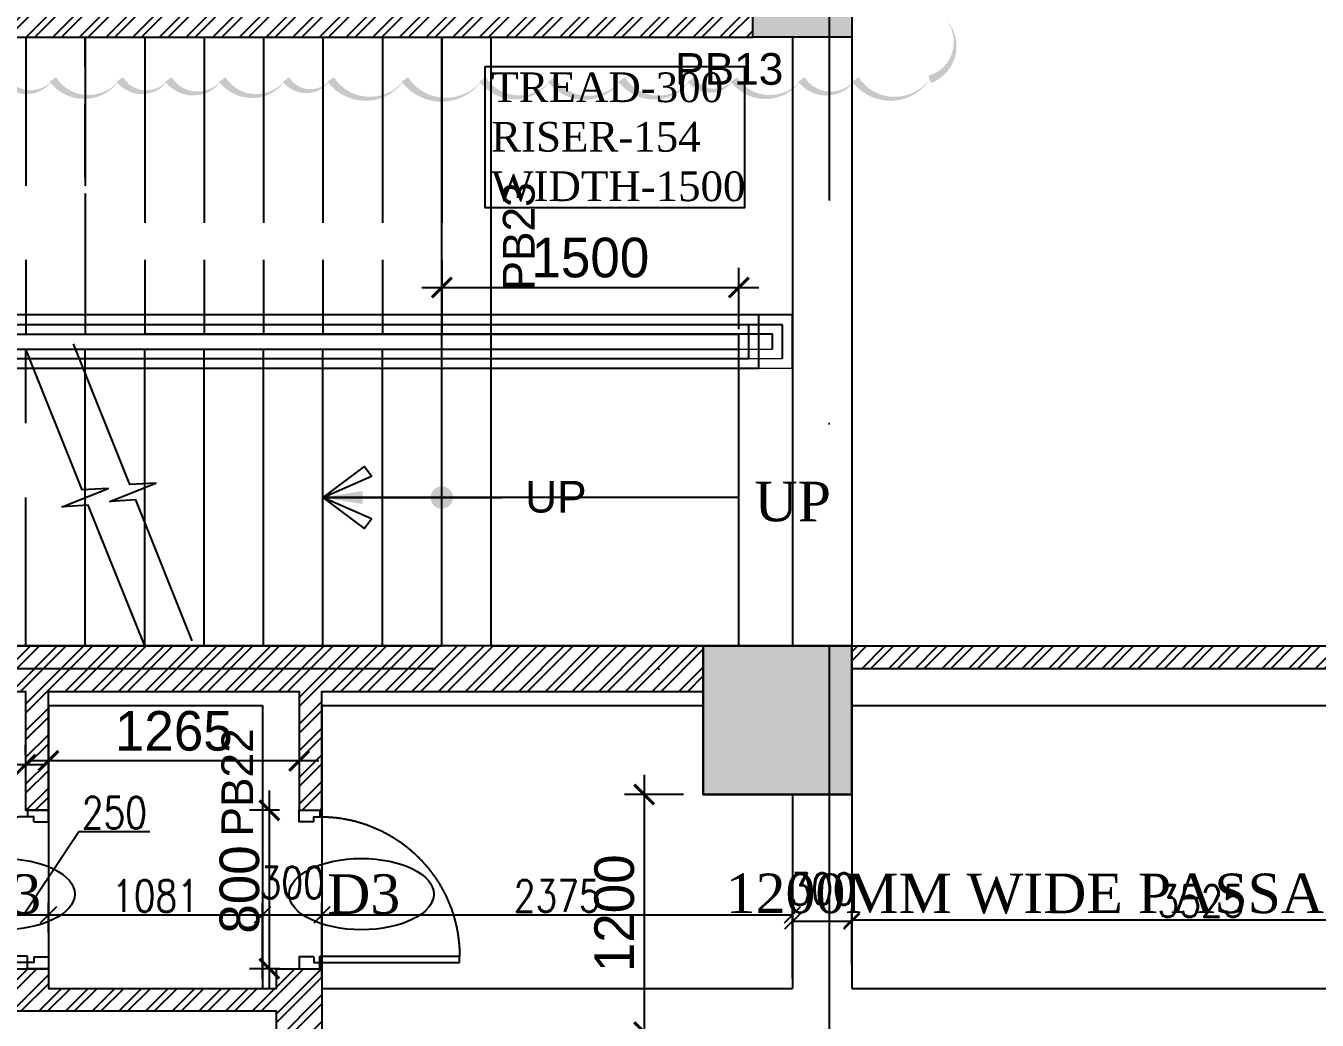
# Model space of a CAD drawing. Header units: millimetres. Extents: x 423806 to 486881, y 1786979 to 1831529.
# Drawn here: x 435061 to 441580, y 1802838 to 1807860 of the extents above; entities that cross this region are included whole.
import ezdxf

# ---------------------------------------------------------------- set-up
doc = ezdxf.new("R2010")
doc.units = ezdxf.units.MM
doc.header["$LTSCALE"] = 150
doc.header["$PDSIZE"] = 0.01
for name, pattern in [('240122--R0_INST_ FLOOR PLANS XREF$0$HIDDEN', [0.375, 0.25, -0.125]), ('DASHDOT', [1, 0.5, -0.25, 0, -0.25]), ('DASHDOTX2', [2, 1, -0.5, 0, -0.5]), ('DASHED', [0.75, 0.5, -0.25]), ('HIDDEN', [0.375, 0.25, -0.125])]:
    doc.linetypes.add(name, pattern=pattern)
doc.layers.get('0').update_dxf_attribs({"lineweight": 13})
for name, color, linetype in [('AD-COLUMNS', 41, 'Continuous'), ('AD-D&W TAG', 4, 'Continuous'), ('AD-DIM_CHECK', 7, 'Continuous'), ('AD-DOORS', 3, 'Continuous'), ('AD-GRID', 251, 'DASHDOTX2'), ('AD-HATCH_LIGHT', 8, 'Continuous'), ('AD-RAILING', 42, 'Continuous'), ('AD-STAIRCASE', 1, 'Continuous'), ('AD-WALL', 7, 'Continuous'), ('AD-WALL HATCH', 252, 'Continuous'), ('Revisions', 2, 'Continuous')]:
    doc.layers.add(name, color=color, linetype=linetype)
for name, color, linetype, lineweight in [('AD-REFERENCE LINE', 253, 'Continuous', 25), ('AD-TEXT', 7, 'Continuous', 25), ('BEAM HIDDEN', 8, 'DASHED', 25), ('BEAMS', 53, 'Continuous', 25), ('COL', 141, 'Continuous', 25), ('DIM', 7, 'Continuous', 13), ('filling', 254, 'Continuous', 0), ('GRID', 8, 'DASHDOT', 9), ('STEPS', 31, 'Continuous', 18), ('TEXT', 7, 'Continuous', 13)]:
    doc.layers.add(name, color=color, linetype=linetype, lineweight=lineweight)
doc.styles.add('240122--R0_INST_ FLOOR PLANS XREF$0$Scale M 200', font='times.ttf', dxfattribs={"height": 200})
doc.styles.add('Arial', font='arial.ttf')
doc.styles.add('RS', font='romans.shx', dxfattribs={"width": 0.8})
doc.dimstyles.new('D100', dxfattribs={"dimtxt": 160, "dimasz": 80, "dimexe": 60, "dimexo": 50, "dimgap": 15, "dimtad": 1, "dimdec": 0, "dimzin": 0, "dimdsep": 46, "dimtxsty": 'RS', "dimblk": 'OBLIQUE', "dimcen": 1, "dimclrd": 33, "dimclre": 33, "dimclrt": 7, "dimadec": 0, "dimazin": 0, "dimtfac": 1, "dimtdec": 0, "dimtmove": 2, "dimatfit": 3, "dimfxl": 125, "dimtolj": 1, "dimtzin": 0, "dimarcsym": 1})
doc.dimstyles.new('Scale 100', dxfattribs={"dimtxt": 200, "dimasz": 100, "dimexe": 100, "dimexo": 100, "dimgap": 50, "dimtad": 1, "dimdec": 0, "dimrnd": 5, "dimzin": 0, "dimdsep": 46, "dimtxsty": 'Standard', "dimblk": 'ARCHTICK', "dimcen": 0, "dimdle": 100, "dimclrd": 252, "dimclre": 252, "dimclrt": 256, "dimadec": 0, "dimazin": 0, "dimtfac": 1, "dimtdec": 0, "dimtofl": 0, "dimtmove": 1, "dimatfit": 3, "dimfxl": 0.18, "dimtolj": 1, "dimtzin": 0, "dimarcsym": 0})

# ---------------------------------------------------------------- blocks, each defined once
blk = doc.blocks.new('_Oblique')
at = {"color": 0, "linetype": 'ByBlock', "lineweight": -2}
blk.add_line((-0.5, -0.5), (0.5, 0.5), dxfattribs=at)
blk = doc.blocks.new('*D148')
at = {"layer": 'Defpoints', "color": 0, "transparency": 16777216}
for p in [(435175.2, 1803370.3), (435175.2, 1803230.8), (434925.2, 1803145.3)]:
    blk.add_point(p, dxfattribs=at)
at = {"layer": 'DIM', "color": 33, "lineweight": -2, "transparency": 16777216}
for p, q in [((435050.2, 1803370.3), (435328.8, 1803790.3)), ((435328.8, 1803790.3), (435687.9, 1803790.3)), ((434925.2, 1803195.3), (434925.2, 1803430.3)), ((435175.2, 1803280.8), (435175.2, 1803430.3)), ((434925.2, 1803370.3), (435175.2, 1803370.3))]:
    blk.add_line(p, q, dxfattribs=at)
at = {"layer": 'DIM', "color": 33, "lineweight": -2, "transparency": 16777216, "xscale": 80, "yscale": 80, "zscale": 80, "rotation": 180}
blk.add_blockref('_Oblique', (434925.2, 1803370.3), dxfattribs=at)
at = {"layer": 'DIM', "color": 33, "lineweight": -2, "transparency": 16777216, "xscale": 80, "yscale": 80, "zscale": 80}
blk.add_blockref('_Oblique', (435175.2, 1803370.3), dxfattribs=at)
at = {"layer": 'DIM', "color": 7, "transparency": 16777216, "insert": (435508.3, 1803885.3), "char_height": 160, "attachment_point": 5, "style": 'RS'}
blk.add_mtext('\\A1;250', dxfattribs=at)
blk = doc.blocks.new('*D149')
at = {"layer": 'Defpoints', "color": 0, "transparency": 16777216}
for p in [(436256.1, 1803370.3), (435175.2, 1803230.8), (436256.1, 1802997.9)]:
    blk.add_point(p, dxfattribs=at)
at = {"layer": 'DIM', "color": 33, "lineweight": -2, "transparency": 16777216}
for p, q in [((435175.2, 1803280.8), (435175.2, 1803430.3)), ((436256.1, 1803047.9), (436256.1, 1803430.3)), ((435175.2, 1803370.3), (436256.1, 1803370.3))]:
    blk.add_line(p, q, dxfattribs=at)
at = {"layer": 'DIM', "color": 33, "lineweight": -2, "transparency": 16777216, "xscale": 80, "yscale": 80, "zscale": 80, "rotation": 180}
blk.add_blockref('_Oblique', (435175.2, 1803370.3), dxfattribs=at)
at = {"layer": 'DIM', "color": 33, "lineweight": -2, "transparency": 16777216, "xscale": 80, "yscale": 80, "zscale": 80}
blk.add_blockref('_Oblique', (436256.1, 1803370.3), dxfattribs=at)
at = {"layer": 'DIM', "color": 7, "transparency": 16777216, "insert": (435715.7, 1803465.3), "char_height": 160, "attachment_point": 5, "style": 'RS'}
blk.add_mtext('\\A1;1081', dxfattribs=at)
blk = doc.blocks.new('*D150')
at = {"layer": 'Defpoints', "color": 0, "transparency": 16777216}
for p in [(439231.2, 1803337.6), (439231.2, 1803069.2), (438931.2, 1802997.9)]:
    blk.add_point(p, dxfattribs=at)
at = {"layer": 'DIM', "color": 33, "lineweight": -2, "transparency": 16777216}
for p, q in [((438931.2, 1803047.9), (438931.2, 1803397.6)), ((439231.2, 1803119.2), (439231.2, 1803397.6)), ((438931.2, 1803337.6), (439231.2, 1803337.6))]:
    blk.add_line(p, q, dxfattribs=at)
at = {"layer": 'DIM', "color": 33, "lineweight": -2, "transparency": 16777216, "xscale": 80, "yscale": 80, "zscale": 80, "rotation": 180}
blk.add_blockref('_Oblique', (438931.2, 1803337.6), dxfattribs=at)
at = {"layer": 'DIM', "color": 33, "lineweight": -2, "transparency": 16777216, "xscale": 80, "yscale": 80, "zscale": 80}
blk.add_blockref('_Oblique', (439231.2, 1803337.6), dxfattribs=at)
at = {"layer": 'DIM', "color": 7, "transparency": 16777216, "insert": (439081.2, 1803500.1), "char_height": 160, "attachment_point": 5, "style": 'RS'}
blk.add_mtext('\\A1;300', dxfattribs=at)
blk = doc.blocks.new('*D151')
at = {"layer": 'Defpoints', "color": 0, "transparency": 16777216}
for p in [(442756.1, 1803344.2), (442756.1, 1803095.9), (439231.2, 1803069.2)]:
    blk.add_point(p, dxfattribs=at)
at = {"layer": 'DIM', "color": 33, "lineweight": -2, "transparency": 16777216}
for p, q in [((439231.2, 1803119.2), (439231.2, 1803404.2)), ((439231.2, 1803344.2), (442756.1, 1803344.2)), ((442756.1, 1803145.9), (442756.1, 1803404.2))]:
    blk.add_line(p, q, dxfattribs=at)
at = {"layer": 'DIM', "color": 33, "lineweight": -2, "transparency": 16777216, "xscale": 80, "yscale": 80, "zscale": 80, "rotation": 180}
blk.add_blockref('_Oblique', (439231.2, 1803344.2), dxfattribs=at)
at = {"layer": 'DIM', "color": 33, "lineweight": -2, "transparency": 16777216, "xscale": 80, "yscale": 80, "zscale": 80}
blk.add_blockref('_Oblique', (442756.1, 1803344.2), dxfattribs=at)
at = {"layer": 'DIM', "color": 7, "transparency": 16777216, "insert": (440993.7, 1803439.2), "char_height": 160, "attachment_point": 5, "style": 'RS'}
blk.add_mtext('\\A1;3525', dxfattribs=at)
blk = doc.blocks.new('*D153')
at = {"layer": 'Defpoints', "color": 0, "transparency": 16777216}
for p in [(436556.1, 1803370.3), (436256.1, 1802997.9), (436556.1, 1802997.9)]:
    blk.add_point(p, dxfattribs=at)
at = {"layer": 'DIM', "color": 33, "lineweight": -2, "transparency": 16777216}
for p, q in [((436256.1, 1803047.9), (436256.1, 1803430.3)), ((436556.1, 1803047.9), (436556.1, 1803430.3)), ((436256.1, 1803370.3), (436556.1, 1803370.3))]:
    blk.add_line(p, q, dxfattribs=at)
at = {"layer": 'DIM', "color": 33, "lineweight": -2, "transparency": 16777216, "xscale": 80, "yscale": 80, "zscale": 80, "rotation": 180}
blk.add_blockref('_Oblique', (436256.1, 1803370.3), dxfattribs=at)
at = {"layer": 'DIM', "color": 33, "lineweight": -2, "transparency": 16777216, "xscale": 80, "yscale": 80, "zscale": 80}
blk.add_blockref('_Oblique', (436556.1, 1803370.3), dxfattribs=at)
at = {"layer": 'DIM', "color": 7, "transparency": 16777216, "insert": (436406.1, 1803532.8), "char_height": 160, "attachment_point": 5, "style": 'RS'}
blk.add_mtext('\\A1;300', dxfattribs=at)
blk = doc.blocks.new('*D154')
at = {"layer": 'Defpoints', "color": 0, "transparency": 16777216}
for p in [(438931.2, 1803370.3), (438931.2, 1803239.1), (436556.1, 1802997.9)]:
    blk.add_point(p, dxfattribs=at)
at = {"layer": 'DIM', "color": 33, "lineweight": -2, "transparency": 16777216}
for p, q in [((436556.1, 1803047.9), (436556.1, 1803430.3)), ((438931.2, 1803289.1), (438931.2, 1803430.3)), ((436556.1, 1803370.3), (438931.2, 1803370.3))]:
    blk.add_line(p, q, dxfattribs=at)
at = {"layer": 'DIM', "color": 33, "lineweight": -2, "transparency": 16777216, "xscale": 80, "yscale": 80, "zscale": 80, "rotation": 180}
blk.add_blockref('_Oblique', (436556.1, 1803370.3), dxfattribs=at)
at = {"layer": 'DIM', "color": 33, "lineweight": -2, "transparency": 16777216, "xscale": 80, "yscale": 80, "zscale": 80}
blk.add_blockref('_Oblique', (438931.2, 1803370.3), dxfattribs=at)
at = {"layer": 'DIM', "color": 7, "transparency": 16777216, "insert": (437743.7, 1803465.3), "char_height": 160, "attachment_point": 5, "style": 'RS'}
blk.add_mtext('\\A1;2375', dxfattribs=at)
blk = doc.blocks.new('*D156')
at = {"layer": 'Defpoints', "color": 0, "transparency": 16777216}
for p in [(442220.3, 1802997.9), (441988, 1802697.9), (442193.4, 1802697.9)]:
    blk.add_point(p, dxfattribs=at)
at = {"layer": 'DIM', "color": 33, "lineweight": -2, "transparency": 16777216}
for p, q in [((442170.3, 1802997.9), (441928, 1802997.9)), ((441988, 1802997.9), (441988, 1802697.9)), ((441988, 1802847.9), (441727.7, 1802611.9)), ((442143.4, 1802697.9), (441928, 1802697.9)), ((441727.7, 1802611.9), (441727.7, 1802252.8))]:
    blk.add_line(p, q, dxfattribs=at)
at = {"layer": 'DIM', "color": 33, "lineweight": -2, "transparency": 16777216, "xscale": 80, "yscale": 80, "zscale": 80}
for p, rotation in [((441988, 1802997.9), 90), ((441988, 1802697.9), 270)]:
    blk.add_blockref('_Oblique', p, dxfattribs=dict(at, rotation=rotation))
at = {"layer": 'DIM', "color": 7, "transparency": 16777216, "insert": (441632.7, 1802432.4), "char_height": 160, "attachment_point": 5, "rotation": 90, "style": 'RS'}
blk.add_mtext('\\A1;300', dxfattribs=at)
blk = doc.blocks.new('A$Ce04e376f')
at = {"layer": 'filling'}
h = blk.add_hatch(color=254, dxfattribs=at)
h.dxf.hatch_style = 1
h.paths.add_polyline_path([(16675, -29250), (16675, -30000), (16075, -30000), (16075, -29250)])
h.paths.add_polyline_path([(19500.2, -29250), (20000.2, -29250), (20000.2, -30000), (19500.2, -30000)])
h.paths.add_polyline_path([(0, -29250), (500, -29250), (500, -30000), (0, -30000)])
h.paths.add_polyline_path([(15975, -19500), (16575, -19500), (16575, -20250), (15975, -20250)])
h.paths.add_polyline_path([(19500, -19500), (20000, -19500), (20000, -20250), (19500, -20250)])
h.paths.add_polyline_path([(6600, -15675), (7100, -15675), (7100, -16425), (6600, -16425)])
h.paths.add_polyline_path([(6350, -13050), (6350, -12550), (7100, -12550), (7100, -13050)])
h.paths.add_polyline_path([(10625, -13050), (10625, -12550), (11375, -12550), (11375, -13050)])
h.paths.add_polyline_path([(16075, -12300), (16575, -12300), (16575, -13050), (16075, -13050)])
h.paths.add_polyline_path([(19500, -12300), (20000, -12300), (20000, -13050), (19500, -13050)])
h.paths.add_polyline_path([(0, -6500), (500, -6500), (500, -7250), (0, -7250)])
h.paths.add_polyline_path([(6600, -6500), (7100, -6500), (7100, -7250), (6600, -7250)])
h.paths.add_polyline_path([(10625, -6500.4), (11375, -6500.4), (11375, -7250.4), (10625, -7250.4)])
h.paths.add_polyline_path([(19250, -6500), (20000, -6500), (20000, -7250), (19250, -7250)])
h.paths.add_polyline_path([(16020, -750), (16020, 0), (16770, 0), (16770, -750)])
h.paths.add_polyline_path([(19250, -500), (19250, 0), (20000, 0), (20000, -500)])
h.paths.add_polyline_path([(10625, -500.4), (10625, -0.4), (11375, -0.4), (11375, -500.4)])
h.paths.add_polyline_path([(6350.2, -500), (6350.2, 0), (7100.2, 0), (7100.2, -500)])
h = blk.add_hatch(color=254, dxfattribs=at)
h.dxf.hatch_style = 1
h.paths.add_polyline_path([(0, -20250), (0, -19500), (750, -19500), (750, -20250)])
h.paths.add_polyline_path([(6350.2, -20250), (6350.2, -19500), (7100.2, -19500), (7100.2, -20250)])
h.paths.add_polyline_path([(6350.2, -30000), (6350.2, -29250), (7100.2, -29250), (7100.2, -30000)])
at = {"layer": 'COL'}
for points in [[(6600, -15675), (7100, -15675), (7100, -16425), (6600, -16425), (6600, -15675)], [(6350.2, -20250), (6350.2, -19500), (7100.2, -19500), (7100.2, -20250), (6350.2, -20250)]]:
    blk.add_lwpolyline(points, dxfattribs=at)
blk = doc.blocks.new('_ArchTick')
at = {"color": 0, "linetype": 'ByBlock', "const_width": 0.15}
blk.add_lwpolyline([(-0.5, -0.5), (0.5, 0.5)], dxfattribs=at)
blk = doc.blocks.new('*D301')
at = {"layer": 'AD-DIM_CHECK', "color": 252, "lineweight": -2, "transparency": 16777216}
for p, q in [((437161.1, 1806327.9), (437161.1, 1806638.7)), ((438661.1, 1806327.9), (438661.1, 1806638.7)), ((437061.1, 1806538.7), (438761.1, 1806538.7))]:
    blk.add_line(p, q, dxfattribs=at)
at = {"layer": 'Defpoints', "color": 0, "transparency": 16777216}
for p in [(438661.1, 1806538.7), (437161.1, 1806227.9), (438661.1, 1806227.9)]:
    blk.add_point(p, dxfattribs=at)
at = {"layer": 'AD-DIM_CHECK', "color": 252, "lineweight": -2, "transparency": 16777216, "xscale": 100, "yscale": 100, "zscale": 100, "rotation": 180}
blk.add_blockref('_ArchTick', (437161.1, 1806538.7), dxfattribs=at)
at = {"layer": 'AD-DIM_CHECK', "color": 252, "lineweight": -2, "transparency": 16777216, "xscale": 100, "yscale": 100, "zscale": 100}
blk.add_blockref('_ArchTick', (438661.1, 1806538.7), dxfattribs=at)
at = {"layer": 'AD-DIM_CHECK', "transparency": 16777216, "insert": (437911.1, 1806688.7), "char_height": 200, "attachment_point": 5}
blk.add_mtext('\\A1;1500', dxfattribs=at)
blk = doc.blocks.new('*D314')
at = {"layer": 'AD-DIM_CHECK', "color": 252, "lineweight": -2, "transparency": 16777216}
for p, q in [((432361.1, 1804177.9), (432361.1, 1804228.9)), ((435060.2, 1804177.9), (435060.2, 1804228.9)), ((432261.1, 1804128.9), (435160.2, 1804128.9))]:
    blk.add_line(p, q, dxfattribs=at)
at = {"layer": 'Defpoints', "color": 0, "transparency": 16777216}
for p in [(435060.2, 1804128.9), (432361.1, 1804077.9), (435060.2, 1804077.9)]:
    blk.add_point(p, dxfattribs=at)
at = {"layer": 'AD-DIM_CHECK', "color": 252, "lineweight": -2, "transparency": 16777216, "xscale": 100, "yscale": 100, "zscale": 100, "rotation": 180}
blk.add_blockref('_ArchTick', (432361.1, 1804128.9), dxfattribs=at)
at = {"layer": 'AD-DIM_CHECK', "color": 252, "lineweight": -2, "transparency": 16777216, "xscale": 100, "yscale": 100, "zscale": 100}
blk.add_blockref('_ArchTick', (435060.2, 1804128.9), dxfattribs=at)
at = {"layer": 'AD-DIM_CHECK', "transparency": 16777216, "insert": (433581.1, 1804278.9), "char_height": 200, "attachment_point": 5}
blk.add_mtext('\\A1;2700', dxfattribs=at)
blk = doc.blocks.new('*D315')
at = {"layer": 'AD-DIM_CHECK', "color": 252, "lineweight": -2, "transparency": 16777216}
for p, q in [((435175.2, 1804397.9), (435175.2, 1804047.9)), ((436441.1, 1804397.9), (436441.1, 1804047.9)), ((436541.1, 1804147.9), (435075.2, 1804147.9))]:
    blk.add_line(p, q, dxfattribs=at)
at = {"layer": 'Defpoints', "color": 0, "transparency": 16777216}
for p in [(435175.2, 1804497.9), (436441.1, 1804497.9), (435175.2, 1804147.9)]:
    blk.add_point(p, dxfattribs=at)
at = {"layer": 'AD-DIM_CHECK', "color": 252, "lineweight": -2, "transparency": 16777216, "xscale": 100, "yscale": 100, "zscale": 100, "rotation": 180}
blk.add_blockref('_ArchTick', (435175.2, 1804147.9), dxfattribs=at)
at = {"layer": 'AD-DIM_CHECK', "color": 252, "lineweight": -2, "transparency": 16777216, "xscale": 100, "yscale": 100, "zscale": 100}
blk.add_blockref('_ArchTick', (436441.1, 1804147.9), dxfattribs=at)
at = {"layer": 'AD-DIM_CHECK', "transparency": 16777216, "insert": (435808.2, 1804297.9), "char_height": 200, "attachment_point": 5}
blk.add_mtext('\\A1;1265', dxfattribs=at)
blk = doc.blocks.new('A$C17f881e0')
at = {"layer": 'AD-D&W TAG'}
blk.add_ellipse((0, 0), major_axis=(-365, 0), ratio=0.493341, dxfattribs=at)
at = {"layer": 'AD-D&W TAG', "transparency": 33554687, "insert": (-152.3, 100.2), "char_height": 200, "width": 326.874, "attachment_point": 1, "style": '240122--R0_INST_ FLOOR PLANS XREF$0$Scale M 200'}
blk.add_mtext('\\A1;\\pxqc;D3', dxfattribs=at)
blk = doc.blocks.new('A$C6bf742ba')
at = {"layer": 'AD-DOORS'}
for p, q in [((31.5, 73.5), (31.5, 809.7)), ((31.5, 809.7), (63, 809.7)), ((63, 105), (63, 809.7)), ((31.5, 105), (63, 105))]:
    blk.add_line(p, q, dxfattribs=at)
for points in [[(0, 105), (31.5, 105)], [(60.4, 73.5), (60.4, 0), (0, 0), (0, 105)], [(60.4, 73.5), (31.5, 73.5), (31.5, 105)], [(741.4, 73.5), (741.4, 0), (800, 0), (800, 105)], [(741.4, 73.5), (767.7, 73.5), (767.7, 105)], [(800, 105), (767.7, 105)]]:
    blk.add_lwpolyline(points, dxfattribs=at)
at = {"layer": 'AD-DOORS', "linetype": '240122--R0_INST_ FLOOR PLANS XREF$0$HIDDEN', "ltscale": 350}
blk.add_arc((63, 105), 704.7, 360, 90, dxfattribs=at)
blk = doc.blocks.new('*D330')
at = {"layer": 'AD-DIM_CHECK', "color": 252, "lineweight": -2, "transparency": 16777216}
for p, q in [((436290.6, 1802997.9), (436290.6, 1803997.9)), ((436341.1, 1803897.9), (436190.6, 1803897.9)), ((436341.1, 1803097.9), (436190.6, 1803097.9))]:
    blk.add_line(p, q, dxfattribs=at)
at = {"layer": 'Defpoints', "color": 0, "transparency": 16777216}
for p in [(436290.6, 1803897.9), (436441.1, 1803897.9), (436441.1, 1803097.9)]:
    blk.add_point(p, dxfattribs=at)
at = {"layer": 'AD-DIM_CHECK', "color": 252, "lineweight": -2, "transparency": 16777216, "xscale": 100, "yscale": 100, "zscale": 100}
for p, rotation in [((436290.6, 1803897.9), 90), ((436290.6, 1803097.9), 270)]:
    blk.add_blockref('_ArchTick', p, dxfattribs=dict(at, rotation=rotation))
at = {"layer": 'AD-DIM_CHECK', "transparency": 16777216, "insert": (436140.6, 1803497.9), "char_height": 200, "attachment_point": 5, "rotation": 90}
blk.add_mtext('\\A1;800', dxfattribs=at)
blk = doc.blocks.new('*D365')
at = {"layer": 'AD-DIM_CHECK', "color": 252, "lineweight": -2, "transparency": 16777216}
for p, q in [((438182.7, 1804077.9), (438182.7, 1802677.9)), ((438381.1, 1803977.9), (438082.7, 1803977.9)), ((437812.6, 1802777.9), (438282.7, 1802777.9))]:
    blk.add_line(p, q, dxfattribs=at)
at = {"layer": 'Defpoints', "color": 0, "transparency": 16777216}
for p in [(438481.1, 1803977.9), (437712.6, 1802777.9), (438182.7, 1802777.9)]:
    blk.add_point(p, dxfattribs=at)
at = {"layer": 'AD-DIM_CHECK', "color": 252, "lineweight": -2, "transparency": 16777216, "xscale": 100, "yscale": 100, "zscale": 100}
for p, rotation in [((438182.7, 1803977.9), 90), ((438182.7, 1802777.9), 270)]:
    blk.add_blockref('_ArchTick', p, dxfattribs=dict(at, rotation=rotation))
at = {"layer": 'AD-DIM_CHECK', "transparency": 16777216, "insert": (438032.7, 1803377.9), "char_height": 200, "attachment_point": 5, "rotation": 90}
blk.add_mtext('\\A1;1200', dxfattribs=at)

msp = doc.modelspace()

# ---------------------------------------------------------------- hatches: boundary and pattern name
at = {"layer": 'AD-HATCH_LIGHT'}
h = msp.add_hatch(color=256, dxfattribs=at)
h.dxf.hatch_style = 1
h.paths.add_polyline_path([(438731.1, 1808552.9), (439231.1, 1808552.9), (439231.1, 1807802.9), (438731.1, 1807802.9)])
h = msp.add_hatch(color=256, dxfattribs=at)
h.dxf.hatch_style = 1
h.paths.add_polyline_path([(438481.1, 1804727.9), (438481.1, 1803977.9), (439231.1, 1803977.9), (439231.1, 1804727.9)])
at = {"layer": 'AD-WALL HATCH', "transparency": 33554687}
h = msp.add_hatch(dxfattribs=at)
h.set_pattern_fill('ANSI32', color=256, scale=10)
h.set_pattern_definition([(45, (415131.13, 1744227.9), (-67.35192, 67.35192), []), (45, (415176.03, 1744227.9), (-67.35192, 67.35192), [])])
h.paths.add_polyline_path([(451901.1, 1795527.9), (452131.1, 1795527.9), (452131.1, 1794977.9), (451291.8, 1794977.9), (451291.8, 1795207.9), (451901.1, 1795207.9)])
h.paths.add_polyline_path([(448321.1, 1811927.9), (448321.1, 1816977.9), (448206.1, 1816977.9), (448206.1, 1811927.9)])
h.paths.add_polyline_path([(439001.1, 1811677.9), (439231.1, 1811677.9), (439231.1, 1812027.9), (439506.1, 1812027.9), (439506.1, 1812257.9), (439001.1, 1812257.9)])
h.paths.add_polyline_path([(439001.1, 1823727.9), (439001.1, 1819327.9), (442501.1, 1819327.9), (442501.1, 1820182.9), (442271.1, 1820182.9), (442271.1, 1819557.9), (441071.1, 1819557.9), (441071.1, 1820157.9), (440956.1, 1820157.9), (440956.1, 1819557.9), (439231.1, 1819557.9), (439231.1, 1823727.9)])
h.paths.add_polyline_path([(441471.1, 1823997.9), (439831.3, 1823997.9), (439831.3, 1824227.9), (441471.1, 1824227.9)])
h.paths.add_polyline_path([(448706.1, 1799227.9), (448906.1, 1799227.9), (448906.1, 1799342.9), (448706.1, 1799342.9), (448706.1, 1802177.9), (448591.1, 1802177.9), (448591.1, 1794977.9), (449291.8, 1794977.9), (449291.8, 1795207.9), (448706.1, 1795207.9)])
h.paths.add_polyline_path([(452131.1, 1798527.9), (452131.1, 1803977.9), (451901.1, 1803977.9), (451901.1, 1799342.9), (450906.1, 1799342.9), (450906.1, 1799227.9), (451901.1, 1799227.9), (451901.1, 1798527.9)])
h.paths.add_polyline_path([(451901.1, 1811177.9), (452131.1, 1811177.9), (452131.1, 1810427.9), (451901.1, 1810427.9)])
h.paths.add_polyline_path([(451901.1, 1814372.9), (452131.1, 1814372.9), (452131.1, 1815397.9), (451901.1, 1815397.9)])
h.paths.add_polyline_path([(438581.1, 1809177.9), (439231.1, 1809177.9), (439231.1, 1808552.9), (439116.1, 1808552.9), (439116.1, 1809062.9), (438581.1, 1809062.9)])
h.paths.add_polyline_path([(446146.1, 1820752.9), (446146.1, 1819557.9), (446296.1, 1819557.9), (446296.1, 1819327.9), (446031.1, 1819327.9), (446031.1, 1820752.9), (445731.1, 1820752.9), (445731.1, 1820867.9), (446431.1, 1820867.9), (446431.1, 1821767.9), (444931.1, 1821767.9), (444931.1, 1820752.9), (444701.1, 1820752.9), (444701.1, 1821367.9), (444551.1, 1821367.9), (444551.1, 1821597.9), (444701.1, 1821597.9), (444701.1, 1823997.9), (444403.6, 1823997.9), (444403.6, 1824227.9), (446951.1, 1824227.9), (446951.1, 1823997.9), (444931.1, 1823997.9), (444931.1, 1821882.9), (446546.1, 1821882.9), (446546.1, 1820752.9)])
h.paths.add_polyline_path([(451901.1, 1812872.9), (452131.1, 1812872.9), (452131.1, 1811927.9), (451901.1, 1811927.9)])
h.paths.add_polyline_path([(448706.1, 1804727.9), (448906.1, 1804727.9), (448906.1, 1804497.9), (448706.1, 1804497.9)])
h.paths.add_polyline_path([(442871.1, 1801232.9), (442871.1, 1796107.9), (442756.1, 1796107.9), (442756.1, 1801232.9)])
h.paths.add_polyline_path([(450106.1, 1804497.9), (451631.1, 1804497.9), (451631.1, 1804727.9), (451231.1, 1804727.9), (451231.1, 1805065.4), (451001.1, 1805065.4), (451001.1, 1804727.9), (450106.1, 1804727.9)])
h.paths.add_polyline_path([(451901.1, 1809227.9), (452131.1, 1809227.9), (452131.1, 1807802.9), (451231.1, 1807802.9), (451231.1, 1807465.4), (451001.1, 1807465.4), (451001.1, 1808032.9), (451901.1, 1808032.9)])
h.paths.add_polyline_path([(436326.1, 1802997.9), (436326.1, 1803097.9), (436556.1, 1803097.9), (436556.1, 1802512.9), (436326.1, 1802512.9), (436326.1, 1802882.9), (432361.1, 1802882.9), (432361.1, 1800247.9), (432131.1, 1800247.9), (432131.1, 1803227.9), (432361.1, 1803227.9), (432361.1, 1802997.9), (434945.2, 1802997.9), (434945.2, 1803097.9), (435175.2, 1803097.9), (435175.2, 1802997.9)])
h.paths.add_polyline_path([(436326.1, 1794607.9), (436556.1, 1794607.9), (436556.1, 1794457.9), (436326.1, 1794457.9)])
h.paths.add_polyline_path([(448591.1, 1803977.9), (448706.1, 1803977.9), (448706.1, 1803377.9), (448591.1, 1803377.9)])
h.paths.add_polyline_path([(432131.1, 1807802.9), (432361.1, 1807802.9), (432361.1, 1806865.4), (432131.1, 1806865.4)])
h.paths.add_polyline_path([(443506.1, 1817727.9), (443706.1, 1817727.9), (443706.1, 1817497.9), (443506.1, 1817497.9)])
h.paths.add_polyline_path([(447296.1, 1819327.9), (448671.1, 1819327.9), (448671.1, 1818877.9), (448901.1, 1818877.9), (448901.1, 1823477.9), (448671.1, 1823477.9), (448671.1, 1821417.9), (447901.1, 1821417.9), (447901.1, 1821302.9), (448671.1, 1821302.9), (448671.1, 1819442.9), (447296.1, 1819442.9)])
h.paths.add_polyline_path([(443506.1, 1804727.9), (448106.1, 1804727.9), (448106.1, 1804612.9), (443506.1, 1804612.9)])
h.paths.add_polyline_path([(439231.1, 1804727.9), (442756.1, 1804727.9), (442756.1, 1804612.9), (439231.1, 1804612.9)])
h.paths.add_polyline_path([(445606.1, 1794457.9), (448206.1, 1794457.9), (448206.1, 1794227.9), (445606.1, 1794227.9)])
h.paths.add_polyline_path([(441306.1, 1794457.9), (442756.1, 1794457.9), (442756.1, 1794227.9), (441306.1, 1794227.9)])
h.paths.add_polyline_path([(438381.3, 1794457.9), (438481.3, 1794457.9), (438481.3, 1794227.9), (438381.3, 1794227.9)])
h.paths.add_polyline_path([(432131.1, 1796227.9), (432361.1, 1796227.9), (432361.1, 1794977.9), (432131.1, 1794977.9)])
h.paths.add_polyline_path([(432131.1, 1803827.9), (432361.1, 1803827.9), (432361.1, 1803977.9), (432131.1, 1803977.9)])
h.paths.add_polyline_path([(432131.1, 1805665.4), (432361.1, 1805665.4), (432361.1, 1804727.9), (432131.1, 1804727.9)])
h.paths.add_polyline_path([(451901.1, 1817727.9), (452131.1, 1817727.9), (452131.1, 1817877.9), (451901.1, 1817877.9)])
h.paths.add_polyline_path([(448901.1, 1817727.9), (448901.1, 1817497.9), (450316.1, 1817497.9), (450316.1, 1816747.9), (451901.1, 1816747.9), (451901.1, 1816597.9), (452131.1, 1816597.9), (452131.1, 1816977.9), (451901.1, 1816977.9), (451901.1, 1816862.9), (450431.1, 1816862.9), (450431.1, 1817497.9), (450481.1, 1817497.9), (450481.1, 1817727.9)])
h.paths.add_polyline_path([(448901.1, 1817727.9), (448901.1, 1817877.9), (448671.1, 1817877.9), (448671.1, 1817727.9)])
h.paths.add_polyline_path([(443503.7, 1811407.9), (448206.1, 1811407.9), (448206.1, 1811177.9), (443503.7, 1811177.9)])
h.paths.add_polyline_path([(448706.1, 1811407.9), (451631.1, 1811407.9), (451631.1, 1811177.9), (448706.1, 1811177.9)])
h.paths.add_polyline_path([(445206.1, 1817497.9), (448151.1, 1817497.9), (448151.1, 1817727.9), (445206.1, 1817727.9)])
h.paths.add_polyline_path([(448901.1, 1824227.9), (449541.1, 1824227.9), (449541.1, 1823997.9), (448901.1, 1823997.9)])
h.paths.add_polyline_path([(450741.1, 1823997.9), (451381.1, 1823997.9), (451381.1, 1824227.9), (450741.1, 1824227.9)])
h.paths.add_polyline_path([(452131.1, 1818877.9), (452131.1, 1823727.9), (451901.1, 1823727.9), (451901.1, 1818877.9)])
h.paths.add_polyline_path([(443803.6, 1824227.9), (443506.1, 1824227.9), (443506.1, 1823997.9), (443803.6, 1823997.9)])
h.paths.add_polyline_path([(442271.1, 1823997.9), (442071.1, 1823997.9), (442071.1, 1824227.9), (442756.1, 1824227.9), (442756.1, 1823997.9), (442501.1, 1823997.9), (442501.1, 1821597.9), (443351.1, 1821597.9), (443351.1, 1821482.9), (442501.1, 1821482.9), (442501.1, 1821182.9), (442271.1, 1821182.9)])
h.paths.add_polyline_path([(434181.3, 1794457.9), (432631.1, 1794457.9), (432631.1, 1794227.9), (434181.3, 1794227.9)])
h.paths.add_polyline_path([(432131.1, 1799047.9), (432361.1, 1799047.9), (432361.1, 1797727.9), (432131.1, 1797727.9)])
h.paths.add_polyline_path([(432631.1, 1824227.9), (434031.1, 1824227.9), (434031.1, 1823997.9), (432631.1, 1823997.9)])
h.paths.add_polyline_path([(439231.1, 1794227.9), (439231.1, 1794457.9), (439506.1, 1794457.9), (439506.1, 1794227.9)])
h.paths.add_polyline_path([(436581.3, 1794227.9), (436581.3, 1794457.9), (435981.3, 1794457.9), (435981.3, 1794227.9)])
h.paths.add_polyline_path([(443256.1, 1794227.9), (443806.1, 1794227.9), (443806.1, 1794457.9), (443256.1, 1794457.9)])
h.paths.add_polyline_path([(436556.1, 1801012.9), (436556.1, 1796107.9), (436441.1, 1796107.9), (436441.1, 1801012.9)])
h.paths.add_polyline_path([(441781.1, 1817727.9), (441781.1, 1812257.9), (441506.1, 1812257.9), (441506.1, 1812027.9), (441781.1, 1812027.9), (441781.1, 1811177.9), (442753.7, 1811177.9), (442753.7, 1811407.9), (442011.1, 1811407.9), (442011.1, 1817497.9), (442756.1, 1817497.9), (442756.1, 1817727.9)])
h.paths.add_polyline_path([(435175.2, 1804497.9), (436441.1, 1804497.9), (436441.1, 1803897.9), (436556.1, 1803897.9), (436556.1, 1804497.9), (438481.3, 1804497.9), (438481.3, 1804727.9), (432881.1, 1804727.9), (432881.1, 1804497.9), (435060.2, 1804497.9), (435060.2, 1803897.9), (435175.2, 1803897.9)])
h.paths.add_polyline_path([(435136.1, 1810677.9), (435136.1, 1811177.9), (438481.1, 1811177.9), (438481.1, 1811407.9), (432881.1, 1811407.9), (432881.1, 1811177.9), (434906.1, 1811177.9), (434906.1, 1810677.9)])
h.paths.add_polyline_path([(432581.1, 1808302.9), (432811.1, 1808302.9), (432811.1, 1811177.9), (432581.1, 1811177.9)])
h.paths.add_polyline_path([(437133.6, 1809062.9), (437416.1, 1809062.9), (437416.1, 1808032.9), (436333.6, 1808032.9), (436333.6, 1809062.9), (436533.6, 1809062.9), (436533.6, 1809177.9), (435936.1, 1809177.9), (435936.1, 1809062.9), (436218.6, 1809062.9), (436218.6, 1808032.9), (435136.1, 1808032.9), (435136.1, 1809062.9), (435336.1, 1809062.9), (435336.1, 1809177.9), (435136.1, 1809177.9), (435136.1, 1809677.9), (434906.1, 1809677.9), (434906.1, 1808032.9), (432881.1, 1808032.9), (432881.1, 1807802.9), (438731.1, 1807802.9), (438731.1, 1808032.9), (437531.1, 1808032.9), (437531.1, 1809062.9), (437681.1, 1809062.9), (437681.1, 1809177.9), (437133.6, 1809177.9)])

# ---------------------------------------------------------------- linework, layer by layer
at = {"layer": 'AD-COLUMNS'}
for points in [[(438731.1, 1808552.9), (439231.1, 1808552.9), (439231.1, 1807802.9), (438731.1, 1807802.9), (438731.1, 1808552.9)], [(438481.1, 1804727.9), (438481.1, 1803977.9), (439231.1, 1803977.9), (439231.1, 1804727.9), (438481.1, 1804727.9)]]:
    msp.add_lwpolyline(points, dxfattribs=at)
at = {"layer": 'AD-GRID', "lineweight": 25, "ltscale": 15}
for p, q in [((439116.1, 1827227.9), (439116.1, 1792227.9)), ((455131.3, 1804612.9), (429131.1, 1804612.9))]:
    msp.add_line(p, q, dxfattribs=at)
at = {"layer": 'AD-RAILING'}
for points in [[(438761.1, 1806130.4), (438761.1, 1806400.4), (433761.1, 1806400.4), (433761.1, 1806130.4)], [(438711.1, 1806350.4), (433811.1, 1806350.4), (433811.1, 1806180.4), (438711.1, 1806180.4)]]:
    msp.add_lwpolyline(points, close=True, dxfattribs=at)
at = {"layer": 'AD-REFERENCE LINE', "ltscale": 20}
for p, q in [((438931.2, 1806400.4), (435622.1, 1806400.4)), ((438881.2, 1806350.4), (435642.1, 1806350.4)), ((438881.2, 1806180.4), (438881.2, 1806350.4)), ((438931.2, 1806130.4), (438931.2, 1806400.4))]:
    msp.add_line(p, q, dxfattribs=at)
for points in [[(435622.1, 1806400.4), (433761.1, 1806400.4), (433761.1, 1806130.4), (435332.2, 1806130.4)], [(435642.1, 1806350.4), (433811.1, 1806350.4), (433811.1, 1806180.4), (435318.2, 1806180.4)], [(433861.1, 1806302.9), (435661.1, 1806302.9)], [(438831.2, 1806227.9), (438831.2, 1806302.9), (435661.1, 1806302.9)], [(433861.1, 1806227.9), (435304.6, 1806227.9)]]:
    msp.add_lwpolyline(points, dxfattribs=at)
at = {"layer": 'AD-REFERENCE LINE'}
for points in [[(435661.1, 1804727.9), (435376.4, 1805439.7), (435245.4, 1805431.6), (435476.8, 1805524.2), (435345.8, 1805516.1), (435061.1, 1806227.9)], [(435901.3, 1804754.7), (435616.6, 1805466.5), (435485.6, 1805458.4), (435717, 1805551), (435586, 1805542.9), (435301.3, 1806254.7)]]:
    msp.add_lwpolyline(points, dxfattribs=at)
at = {"layer": 'AD-STAIRCASE', "linetype": 'HIDDEN', "ltscale": 20}
for points in [[(435061.1, 1807802.9), (435061.1, 1806302.9)], [(435361.1, 1807802.9), (435361.1, 1806302.9)], [(435661.1, 1807802.9), (435661.1, 1806302.9)], [(435961.1, 1807802.9), (435961.1, 1806302.9)], [(436261.1, 1807802.9), (436261.1, 1806302.9)], [(436561.1, 1807802.9), (436561.1, 1806302.9)], [(436861.1, 1807802.9), (436861.1, 1806302.9)], [(437161.1, 1807802.9), (437161.1, 1806302.9)], [(435061.1, 1804727.9), (435061.1, 1806227.9)], [(435361.1, 1804727.9), (435361.1, 1805438.8)]]:
    msp.add_lwpolyline(points, dxfattribs=at)
at = {"layer": 'AD-STAIRCASE'}
for points in [[(433861.1, 1806302.9), (438661.1, 1806302.9)], [(438661.1, 1806227.9), (438661.1, 1806302.9)], [(433861.1, 1806227.9), (438661.1, 1806227.9)], [(435361.1, 1805438.8), (435361.1, 1806227.9)], [(435661.1, 1804727.9), (435661.1, 1806227.9)], [(435961.1, 1804727.9), (435961.1, 1806227.9)], [(436261.1, 1804727.9), (436261.1, 1806227.9)], [(436561.1, 1804727.9), (436561.1, 1806227.9)], [(436861.1, 1804727.9), (436861.1, 1806227.9)], [(437161.1, 1804727.9), (437161.1, 1806227.9)], [(438661.1, 1804727.9), (438661.1, 1806227.9)]]:
    msp.add_lwpolyline(points, dxfattribs=at)
at = {"layer": 'AD-TEXT', "transparency": 33554687}
msp.add_lwpolyline([(437380.5, 1807655), (438688.8, 1807655), (438688.8, 1806941.7), (437380.5, 1806941.7)], close=True, dxfattribs=at)
msp.add_lwpolyline([(438661.1, 1805477.9), (436561.1, 1805477.9), (436769.3, 1805321.2), (436806.3, 1805370.4), (436561.1, 1805477.9), (436806.3, 1805585.4), (436769.3, 1805634.6), (436561.1, 1805477.9)], dxfattribs=at)
at = {"layer": 'AD-WALL'}
msp.add_lwpolyline([(432881.1, 1807802.9), (438731.1, 1807802.9), (438731.1, 1808032.9), (437531.1, 1808032.9), (437531.1, 1809062.9), (437681.1, 1809062.9), (437681.1, 1809177.9), (437133.6, 1809177.9), (437133.6, 1809062.9)], dxfattribs=at)
for points in [[(435175.2, 1804497.9), (436441.1, 1804497.9), (436441.1, 1803897.9), (436556.1, 1803897.9), (436556.1, 1804497.9), (438481.3, 1804497.9), (438481.3, 1804727.9), (432881.1, 1804727.9), (432881.1, 1804497.9), (435060.2, 1804497.9), (435060.2, 1803897.9), (435175.2, 1803897.9)], [(439231.1, 1804727.9), (442756.1, 1804727.9), (442756.1, 1804612.9), (439231.1, 1804612.9)], [(436326.1, 1802997.9), (436326.1, 1803097.9), (436556.1, 1803097.9), (436556.1, 1802512.9), (436326.1, 1802512.9), (436326.1, 1802882.9), (432361.1, 1802882.9), (432361.1, 1800247.9), (432131.1, 1800247.9), (432131.1, 1803227.9), (432361.1, 1803227.9), (432361.1, 1802997.9), (434945.2, 1802997.9), (434945.2, 1803097.9), (435175.2, 1803097.9), (435175.2, 1802997.9)]]:
    msp.add_lwpolyline(points, close=True, dxfattribs=at)
at = {"layer": 'BEAM HIDDEN', "ltscale": 5}
for points in [[(435361.1, 1807092.1), (435361.1, 1807802.9)], [(435661.1, 1807802.9), (435661.1, 1806302.9)], [(435961.1, 1807802.9), (435961.1, 1806302.9)], [(436261.1, 1807802.9), (436261.1, 1806302.9)], [(436561.1, 1807802.9), (436561.1, 1806302.9)], [(436861.1, 1807802.9), (436861.1, 1806302.9)], [(437161.1, 1807802.9), (437161.1, 1806302.9)], [(435361.1, 1807013.8), (435361.1, 1806302.9)], [(435361.1, 1804727.9), (435361.1, 1806227.9)], [(435661.1, 1804727.9), (435661.1, 1805328.2)]]:
    msp.add_lwpolyline(points, dxfattribs=at)
at = {"layer": 'BEAMS'}
for p, q in [((439231.2, 1811177.9), (439231.2, 1804727.9)), ((438931.2, 1807802.9), (438931.2, 1804727.9)), ((432881.1, 1804727.9), (437161.1, 1804727.9)), ((437411.1, 1804727.9), (438481.3, 1804727.9)), ((439231.2, 1804727.9), (442756.1, 1804727.9)), ((435175.2, 1804427.9), (436256.1, 1804427.9)), ((436556.1, 1804427.9), (438481.3, 1804427.9)), ((439231.2, 1804427.9), (442756.1, 1804427.9)), ((438931.2, 1803977.9), (438931.2, 1802997.9)), ((439231.2, 1803977.9), (439231.2, 1802997.9))]:
    msp.add_line(p, q, dxfattribs=at)
at = {"layer": 'BEAMS', "color": 3}
for p, q in [((432881.1, 1807802.9), (437161.1, 1807802.9)), ((437411.1, 1807802.9), (438731.1, 1807802.9))]:
    msp.add_line(p, q, dxfattribs=at)
at = {"layer": 'BEAMS', "color": 6}
for p, q in [((436256.1, 1804427.9), (436256.1, 1802997.9)), ((436556.1, 1804427.9), (436556.1, 1802997.9))]:
    msp.add_line(p, q, dxfattribs=at)
at = {"layer": 'BEAMS', "color": 4}
for points in [[(437161.1, 1804727.9), (437161.1, 1807802.9)], [(437411.1, 1804727.9), (437411.1, 1807802.9)]]:
    msp.add_lwpolyline(points, dxfattribs=at)
at = {"layer": 'BEAMS', "color": 1}
msp.add_lwpolyline([(435175.2, 1804427.9), (435175.2, 1802997.9)], dxfattribs=at)
at = {"layer": 'BEAMS', "color": 6}
for points in [[(435175.2, 1802997.9), (436256.1, 1802997.9)], [(436556.1, 1802997.9), (438931.2, 1802997.9)], [(439231.2, 1802997.9), (442756.1, 1802997.9)]]:
    msp.add_lwpolyline(points, dxfattribs=at)
at = {"layer": 'DIM', "const_width": 56.2}
msp.add_lwpolyline([(437161.1, 1805506, 1), (437161.1, 1805449.8, 1)], format="xyb", close=True, dxfattribs=at)
at = {"layer": 'Revisions'}
msp.add_lwpolyline([(439711.3, 1807885.5, 0, 40, -0.520567), (439624, 1807589.5, 0, 40, -0.520567), (439249.3, 1807589.5, 0, 40, -0.520567), (438976.6, 1807589.5, 0, 40, -0.520567), (438636.1, 1807589.5, 0, 40, -0.520567), (438419.1, 1807589.5, 0, 40, -0.520567), (438068.8, 1807589.5, 0, 40, -0.520567), (437713.7, 1807589.5, 0, 40, -0.520567), (437366.9, 1807589.5, 0, 40, -0.520567), (436974.2, 1807589.5, 0, 40, -0.520567), (436600, 1807589.5, 0, 40, -0.520567), (436374.3, 1807589.5, 0, 40, -0.520567), (436052.9, 1807589.5, 0, 40, -0.520567), (435781.4, 1807589.5, 0, 40, -0.520567), (435535.5, 1807589.5, 0, 40, -0.520567), (435197.4, 1807589.5, 0, 40, -0.520567), (434951.6, 1807589.5, 0, 40, -0.520567)], format="xyseb", dxfattribs=at)
at = {"layer": 'STEPS'}
for p, q in [((435337.1, 1806180.4), (438881.2, 1806180.4)), ((435351, 1806130.4), (438931.2, 1806130.4)), ((438931.2, 1806130.4), (438931.2, 1804727.9))]:
    msp.add_line(p, q, dxfattribs=at)
for points in [[(435320.1, 1806227.9), (438831.2, 1806227.9)], [(435661.1, 1805366.6), (435661.1, 1806227.9)], [(435961.1, 1804727.9), (435961.1, 1806227.9)], [(436261.1, 1804727.9), (436261.1, 1806227.9)], [(436561.1, 1804727.9), (436561.1, 1806227.9)], [(436861.1, 1804727.9), (436861.1, 1806227.9)], [(437161.1, 1804727.9), (437161.1, 1806227.9)]]:
    msp.add_lwpolyline(points, dxfattribs=at)

# ---------------------------------------------------------------- block references
at = {"layer": 'AD-D&W TAG'}
for p in [(434942.9, 1803474.7), (436755.7, 1803474.7)]:
    msp.add_blockref('A$C17f881e0', p, dxfattribs=at)
at = {"layer": 'AD-DOORS', "rotation": 90}
msp.add_blockref('A$C6bf742ba', (435175.2, 1803097.9), dxfattribs=at)
at = {"layer": 'AD-DOORS', "xscale": -1, "rotation": 270}
msp.add_blockref('A$C6bf742ba', (436441.1, 1803097.9), dxfattribs=at)
at = {"layer": 'GRID', "ltscale": 4}
msp.add_blockref('A$Ce04e376f', (432131.1, 1824227.9), dxfattribs=at)

# ---------------------------------------------------------------- texts
at = {"layer": 'AD-TEXT', "transparency": 33554687, "attachment_point": 1, "style": '240122--R0_INST_ FLOOR PLANS XREF$0$Scale M 200'}
for s, insert, char_height, width in [('\\A1;\\pxql;TREAD-300\\PRISER-154\\PWIDTH-1500', (437410.5, 1807625), 150, 1248.328), ('\\A1;\\pxqc;UP', (438748.4, 1805557.9), 200, 369.123), ('\\A1;\\pxqc;1200MM WIDE PASSAGE', (438523.7, 1803578.5), 200, 3564.797)]:
    msp.add_mtext(s, dxfattribs=dict(at, insert=insert, char_height=char_height, width=width))
at = {"layer": 'TEXT', "style": 'Arial'}
for s, p in [('PB13', (438338.6, 1807562.6)), ('UP', (437581.8, 1805401.8))]:
    msp.add_text(s, height=160, dxfattribs=at).set_placement(p)
for s, p in [('PB23', (437629.5, 1806523.4)), ('PB22', (436208.6, 1803765.5))]:
    msp.add_text(s, height=160, rotation=90, dxfattribs=at).set_placement(p)

# ---------------------------------------------------------------- dimensions: what is measured, and where the dimension line sits
at = {"layer": 'AD-DIM_CHECK'}
for base, p1, p2, angle, picture, middle in [((438661.1, 1806538.7), (437161.1, 1806227.9), (438661.1, 1806227.9), 180, '*D301', (437911.1, 1806688.7)), ((438182.7, 1802777.9), (438481.1, 1803977.9), (437712.6, 1802777.9), 90, '*D365', (438032.7, 1803377.9)), ((436290.6, 1803897.9), (436441.1, 1803097.9), (436441.1, 1803897.9), 90, '*D330', (436140.6, 1803497.9))]:
    dim = msp.add_linear_dim(base=base, p1=p1, p2=p2, angle=angle, dimstyle='Scale 100', dxfattribs=at)
    dim.commit()
    dim.dimension.update_dxf_attribs({"geometry": picture, "text_midpoint": middle})
dim = msp.add_linear_dim(base=(435175.2, 1804147.9), p1=(436441.1, 1804497.9), p2=(435175.2, 1804497.9), dimstyle='Scale 100', dxfattribs=at)
dim.commit()
dim.dimension.update_dxf_attribs({"geometry": '*D315', "text_midpoint": (435808.2, 1804297.9)})
dim = msp.add_linear_dim(base=(435060.2, 1804128.9), p1=(432361.1, 1804077.9), p2=(435060.2, 1804077.9), dimstyle='Scale 100', dxfattribs=at)
dim.commit()
dim.dimension.update_dxf_attribs({"geometry": '*D314', "text_midpoint": (433581.1, 1804128.9), "dimtype": 160})
at = {"layer": 'DIM'}
dim = msp.add_linear_dim(base=(435175.2, 1803370.3), p1=(434925.2, 1803145.3), p2=(435175.2, 1803230.8), dimstyle='D100', override={"dimtmove": 1}, dxfattribs=at)
dim.commit()
dim.dimension.update_dxf_attribs({"geometry": '*D148', "text_midpoint": (435343.8, 1803790.3), "dimtype": 160})
for base, p1, p2, picture, middle in [((436556.1, 1803370.3), (436256.1, 1802997.9), (436556.1, 1802997.9), '*D153', (436406.1, 1803532.8)), ((439231.2, 1803337.6), (438931.2, 1802997.9), (439231.2, 1803069.2), '*D150', (439081.2, 1803500.1)), ((436256.1, 1803370.3), (435175.2, 1803230.8), (436256.1, 1802997.9), '*D149', (435715.7, 1803465.3)), ((438931.2, 1803370.3), (436556.1, 1802997.9), (438931.2, 1803239.1), '*D154', (437743.7, 1803465.3)), ((442756.1, 1803344.2), (439231.2, 1803069.2), (442756.1, 1803095.9), '*D151', (440993.7, 1803439.2))]:
    dim = msp.add_linear_dim(base=base, p1=p1, p2=p2, dimstyle='D100', dxfattribs=at)
    dim.commit()
    dim.dimension.update_dxf_attribs({"geometry": picture, "text_midpoint": middle})
dim = msp.add_linear_dim(base=(441988, 1802697.9), p1=(442220.3, 1802997.9), p2=(442193.4, 1802697.9), angle=90, dimstyle='D100', override={"dimtmove": 1}, dxfattribs=at)
dim.commit()
dim.dimension.update_dxf_attribs({"geometry": '*D156', "text_midpoint": (441727.7, 1802596.9), "dimtype": 160})

# ---------------------------------------------------------------- leaders
at = {"layer": 'DIM', "color": 33}
msp.add_leader([(436561.1, 1805477.9), (437464.1, 1805477.9)], dimstyle='D100', override={"dimasz": 200, "dimgap": 15, "dimtad": 0}, dxfattribs=at)

doc.saveas('drawing.dxf')
